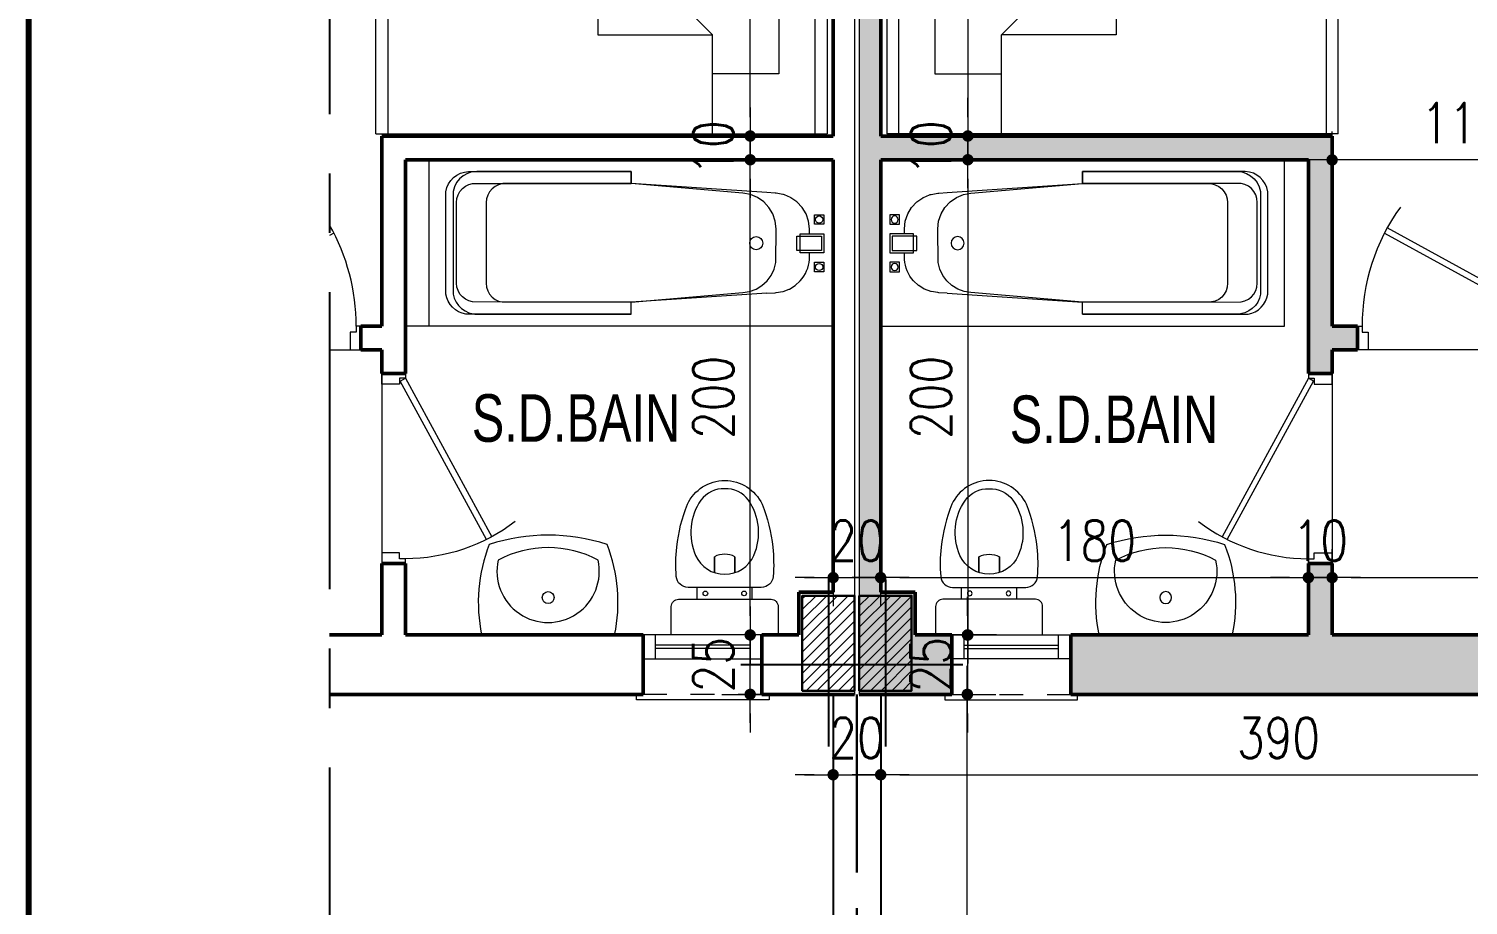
# Model space of a CAD drawing. Header units: millimetres. Extents: x 906 to 2589, y -1235 to -637.
# Drawn here: x 2543.18 to 2549.24, y -1217.5 to -1213.81 of the extents above; entities that cross this region are included whole.
import ezdxf

# ---------------------------------------------------------------- set-up
doc = ezdxf.new("R2010")
doc.units = ezdxf.units.MM
doc.linetypes.add('AXES', pattern=[2, 1.25, -0.25, 0.25, -0.25])
doc.linetypes.add('HIDDEN', pattern=[0.375, 0.25, -0.125])
doc.layers.get('DEFPOINTS').update_dxf_attribs({"color": 255, "lineweight": 13})
for name, color, linetype, lineweight in [('A-signe', 7, 'Continuous', 9), ('APPUITS', 7, 'Continuous', 18), ('AXE LIMITE', 1, 'AXES', 30), ('DIM.', 4, 'Continuous', 25), ('interrompu', 7, 'HIDDEN', 15), ('MENUISERIE', 7, 'Continuous', 13), ('MEUBLE', 35, 'Continuous', 15), ('MUR 0.2', 7, 'Continuous', 20), ('MUR 0.25', 7, 'Continuous', 25), ('MUR 0.5', 7, 'Continuous', 50), ('mur 0.8', 7, 'Continuous', 80), ('POTEAUX ARCH', 7, 'Continuous', 30), ('POTEAUX HACHURE', 7, 'Continuous', 15), ('SANITAIRE', 7, 'Continuous', 15), ('TEXTE', 7, 'Continuous', 20)]:
    doc.layers.add(name, color=color, linetype=linetype, lineweight=lineweight)
doc.layers.add('AXE', color=7, linetype='AXES')
doc.layers.add('TEINTE 6', color=181, linetype='Continuous')
doc.styles.add('atef', font='romans.shx', dxfattribs={"width": 0.8})
doc.styles.add('STYLE4', font='swisscl.ttf')
doc.dimstyles.new('COTEXT', dxfattribs={"dimscale": 0, "dimtxt": 0.17, "dimasz": 0.08, "dimexe": 0.015, "dimexo": 0.015, "dimgap": 0.07, "dimtad": 1, "dimdec": 0, "dimlfac": 100, "dimzin": 0, "dimdsep": 46, "dimtxsty": 'atef', "dimblk": 'SIG2', "dimcen": 0.15, "dimse1": 1, "dimse2": 1, "dimclrd": 256, "dimclre": 6, "dimclrt": 2, "dimadec": 0, "dimazin": 0, "dimtfac": 0.5, "dimtdec": 0, "dimtix": 1, "dimtmove": 2, "dimatfit": 1, "dimldrblk": 'SIG2', "dimfxl": 0.18, "dimtolj": 1, "dimtzin": 0, "dimlwd": 18, "dimarcsym": 0})
pattern_1 = [(45, (1524.19713, -320.848652), (-0.0224506403, 0.0224506403), [])]

# ---------------------------------------------------------------- blocks, each defined once
blk = doc.blocks.new('PORTE 0.90')
at = {"layer": 'MENUISERIE'}
for points in [[(-0.7859, 0.3911), (-0.0325, -0.0217), (-0.02, 0), (-0.7742, 0.4132)], [(-0.9, 0), (-0.88, 0), (-0.88, -0.025), (-0.855, -0.025), (-0.855, -0.1), (-0.9, -0.1)], [(0, 0), (-0.02, 0), (-0.02, -0.025), (-0.045, -0.025), (-0.045, -0.1), (0, -0.1)]]:
    blk.add_lwpolyline(points, dxfattribs=at)
blk.add_arc((-0.02, 0), 0.86, 144.36454, 180, dxfattribs=at)
blk = doc.blocks.new('P - 0.80')
at = {"layer": 'MENUISERIE'}
for points in [[(-0.6991, 0.3412), (-0.0325, -0.0217), (-0.02, 0), (-0.6875, 0.3633)], [(-0.8, 0), (-0.78, 0), (-0.78, -0.025), (-0.755, -0.025), (-0.755, -0.1), (-0.8, -0.1)], [(0, 0), (-0.02, 0), (-0.02, -0.025), (-0.045, -0.025), (-0.045, -0.1), (0, -0.1)]]:
    blk.add_lwpolyline(points, dxfattribs=at)
blk.add_arc((-0.02, 0), 0.76, 142.54543, 180, dxfattribs=at)
blk = doc.blocks.new('SIG2')
at = {"layer": 'A-signe'}
for p, q in [((0, 1.5), (0, 0.5)), ((-1.5, 0), (-0.5, 0)), ((-0.5, 0), (0.5, 0)), ((0, 0.5), (0, -0.5)), ((0.5, 0), (1.5, 0)), ((0, -0.5), (0, -1.5))]:
    blk.add_line(p, q, dxfattribs=at)
at = {"layer": 'A-signe', "const_width": 0.3}
blk.add_lwpolyline([(-0.15, 0, 1), (0.15, 0, 1)], format="xyb", close=True, dxfattribs=at)
blk = doc.blocks.new('*D1071')
at = {"layer": 'DEFPOINTS', "color": 0, "transparency": 16777216}
for p in [(2547.1127, -1210.964), (2546.8931, -1214.264), (2547.1299, -1214.264)]:
    blk.add_point(p, dxfattribs=at)
at = {"layer": 'DIM.', "lineweight": 18, "transparency": 16777216}
blk.add_line((2547.1299, -1211.044), (2547.1299, -1214.184), dxfattribs=at)
at = {"layer": 'DIM.', "lineweight": 18, "transparency": 16777216, "xscale": 0.08, "yscale": 0.08, "zscale": 0.08}
for p, rotation in [((2547.1299, -1210.964), 90), ((2547.1299, -1214.264), 270)]:
    blk.add_blockref('SIG2', p, dxfattribs=dict(at, rotation=rotation))
at = {"layer": 'DIM.', "color": 2, "transparency": 16777216, "insert": (2546.9749, -1212.614), "char_height": 0.17, "attachment_point": 5, "rotation": 90, "style": 'atef'}
blk.add_mtext('\\A1;330', dxfattribs=at)
blk = doc.blocks.new('*D1072')
at = {"layer": 'DEFPOINTS', "color": 0, "transparency": 16777216}
for p in [(2546.8931, -1214.264), (2546.8129, -1214.364), (2547.1297, -1214.364)]:
    blk.add_point(p, dxfattribs=at)
at = {"layer": 'DIM.', "lineweight": 18, "transparency": 16777216}
for p, q in [((2547.1297, -1214.184), (2547.1297, -1214.104)), ((2547.1297, -1214.264), (2547.1297, -1214.364)), ((2547.1297, -1214.444), (2547.1297, -1214.524))]:
    blk.add_line(p, q, dxfattribs=at)
at = {"layer": 'DIM.', "lineweight": 18, "transparency": 16777216, "xscale": 0.08, "yscale": 0.08, "zscale": 0.08}
for p, rotation in [((2547.1297, -1214.264), 270), ((2547.1297, -1214.364), 90)]:
    blk.add_blockref('SIG2', p, dxfattribs=dict(at, rotation=rotation))
at = {"layer": 'DIM.', "color": 2, "transparency": 16777216, "insert": (2546.9747, -1214.314), "char_height": 0.17, "attachment_point": 5, "rotation": 90, "style": 'atef'}
blk.add_mtext('\\A1;10', dxfattribs=at)
blk = doc.blocks.new('*D1187')
at = {"layer": 'DEFPOINTS', "color": 0, "transparency": 16777216}
for p in [(2546.7628, -1214.364), (2547.0093, -1216.364), (2547.1297, -1216.364)]:
    blk.add_point(p, dxfattribs=at)
at = {"layer": 'DIM.', "lineweight": 18, "transparency": 16777216}
blk.add_line((2547.1297, -1214.444), (2547.1297, -1216.284), dxfattribs=at)
at = {"layer": 'DIM.', "lineweight": 18, "transparency": 16777216, "xscale": 0.08, "yscale": 0.08, "zscale": 0.08}
for p, rotation in [((2547.1297, -1214.364), 90), ((2547.1297, -1216.364), 270)]:
    blk.add_blockref('SIG2', p, dxfattribs=dict(at, rotation=rotation))
at = {"layer": 'DIM.', "color": 2, "transparency": 16777216, "insert": (2546.9747, -1215.364), "char_height": 0.17, "attachment_point": 5, "rotation": 90, "style": 'atef'}
blk.add_mtext('\\A1;200', dxfattribs=at)
blk = doc.blocks.new('*D1188')
at = {"layer": 'DEFPOINTS', "color": 0, "transparency": 16777216}
for p in [(2547.0093, -1216.364), (2546.9609, -1216.614), (2547.1279, -1216.614)]:
    blk.add_point(p, dxfattribs=at)
at = {"layer": 'DIM.', "lineweight": 18, "transparency": 16777216}
for p, q in [((2547.1279, -1216.284), (2547.1279, -1216.204)), ((2547.1279, -1216.364), (2547.1279, -1216.614)), ((2547.1279, -1216.694), (2547.1279, -1216.774))]:
    blk.add_line(p, q, dxfattribs=at)
at = {"layer": 'DIM.', "lineweight": 18, "transparency": 16777216, "xscale": 0.08, "yscale": 0.08, "zscale": 0.08}
for p, rotation in [((2547.1279, -1216.364), 270), ((2547.1279, -1216.614), 90)]:
    blk.add_blockref('SIG2', p, dxfattribs=dict(at, rotation=rotation))
at = {"layer": 'DIM.', "color": 2, "transparency": 16777216, "insert": (2546.9729, -1216.489), "char_height": 0.17, "attachment_point": 5, "rotation": 90, "style": 'atef'}
blk.add_mtext('\\A1;25', dxfattribs=at)
blk = doc.blocks.new('L.MAIN 56-46')
at = {"layer": 'SANITAIRE', "linetype": 'Continuous'}
blk.add_line((0, 0), (0, 0.56), dxfattribs=at)
blk.add_circle((-0.1575, 0.28), 0.025, dxfattribs=at)
for centre, radius, start, end in [((-0.1365, -0.1054), 0.6792, 78.40823, 111.10552), ((0.3903, 0.2801), 0.8103, 162.16614, 197.83384), ((0.0788, 0.28), 0.4463, 151.92752, 208.07249), ((-0.2678, 0.28), 0.2153, 257.31963, 102.68038), ((-0.1365, 0.6605), 0.6744, 248.73744, 281.67531)]:
    blk.add_arc(centre, radius, start, end, dxfattribs=at)
blk = doc.blocks.new('BAIGNOIR 0.70-1.70')
at = {"layer": 'SANITAIRE'}
for p, q in [((0.138, 0.2794), (0.1006, 0.85)), ((0.562, 0.2794), (0.6, 0.85))]:
    blk.add_line(p, q, dxfattribs=at)
for points in [[(0, 1.7), (0.7, 1.7), (0.7, 0), (0, 0)], [(0.5998, 1.3897), (0.5949, 1.4081), (0.5877, 1.4226), (0.5778, 1.4353), (0.5656, 1.4458), (0.5514, 1.4536), (0.536, 1.4584), (0.52, 1.46), (0.18, 1.46), (0.164, 1.4584), (0.1486, 1.4536), (0.1344, 1.4458), (0.1222, 1.4353), (0.1123, 1.4226), (0.1051, 1.4081), (0.1014, 1.3925), (0.1006, 0.85), (0.1407, 0.38), (0.1454, 0.3515), (0.1555, 0.3243), (0.1706, 0.2996), (0.1902, 0.2783), (0.2136, 0.2612), (0.2398, 0.2488), (0.2679, 0.2417), (0.4097, 0.24), (0.4416, 0.2437), (0.472, 0.254), (0.4995, 0.2705), (0.523, 0.2924), (0.5413, 0.3188), (0.5536, 0.3485), (0.5593, 0.38), (0.6, 0.85)], [(0.3885, 0.0388), (0.3085, 0.0388), (0.3085, 0.1388), (0.3885, 0.1388)], [(0.3785, 0.0488), (0.3185, 0.0488), (0.3185, 0.1526), (0.3785, 0.1526)], [(0.2685, 0.0388), (0.2285, 0.0388), (0.2285, 0.0788), (0.2685, 0.0788)], [(0.4685, 0.0388), (0.4285, 0.0388), (0.4285, 0.0788), (0.4685, 0.0788)]]:
    blk.add_lwpolyline(points, close=True, dxfattribs=at)
for points in [[(0.0501, 0.85), (0.0501, 1.5465, -0.315661), (0.1344, 1.6296), (0.5656, 1.6296, -0.356924), (0.6506, 1.5346), (0.65, 0.85), (0.6, 0.85)], [(0.1452, 0.2123, 0.002879), (0.1457, 0.2106), (0.1552, 0.1851, 0.002875), (0.1559, 0.1836), (0.1703, 0.1601, 0.001962), (0.171, 0.1592), (0.1902, 0.1383, 0.167547), (0.2806, 0.1), (0.3085, 0.1), (0.3085, 0.1388), (0.3885, 0.1388), (0.3885, 0.1), (0.4097, 0.1), (0.4416, 0.1036), (0.472, 0.1139), (0.4995, 0.1304), (0.523, 0.1524), (0.5405, 0.1776, 0.004777), (0.5419, 0.1802), (0.5523, 0.2053, 0.012058), (0.5543, 0.2123)]]:
    blk.add_lwpolyline(points, format="xyb", dxfattribs=at)
at = {"layer": 'SANITAIRE', "elevation": 0.0009}
blk.add_lwpolyline([(0.1016, 1.5175), (0.1057, 1.5331), (0.1129, 1.5476), (0.1228, 1.5603), (0.135, 1.5708), (0.1491, 1.5786), (0.1645, 1.5834), (0.1806, 1.585), (0.5206, 1.585), (0.5366, 1.5834), (0.552, 1.5786), (0.5661, 1.5708), (0.5784, 1.5603), (0.5883, 1.5476), (0.5955, 1.5331), (0.5996, 1.5175), (0.6, 0.85), (0.65, 0.85), (0.6506, 1.5), (0.6486, 1.5201), (0.6425, 1.5393), (0.6328, 1.5569), (0.6197, 1.5723), (0.6038, 1.5847), (0.5857, 1.5936), (0.5662, 1.5988), (0.1349, 1.5988), (0.1176, 1.5944), (0.1012, 1.587), (0.0865, 1.5768), (0.0738, 1.5641), (0.0636, 1.5494), (0.0562, 1.533), (0.0501, 1.5079), (0.0501, 0.85), (0.1006, 0.85)], close=True, dxfattribs=at)
at = {"layer": 'SANITAIRE'}
for points in [[(0.0501, 0.85), (0.1006, 0.85)], [(0.138, 0.2794), (0.1404, 0.2447)], [(0.1404, 0.2447), (0.1407, 0.24), (0.1452, 0.2123)], [(0.5543, 0.2123), (0.5593, 0.24), (0.5596, 0.2447)], [(0.5596, 0.2447), (0.562, 0.2794)]]:
    blk.add_lwpolyline(points, dxfattribs=at)
for centre, radius in [((0.349, 0.3239), 0.0274), ((0.2485, 0.0588), 0.015), ((0.4485, 0.0588), 0.015)]:
    blk.add_circle(centre, radius, dxfattribs=at)
blk = doc.blocks.new('CUVETTE -2')
at = {"layer": 'SANITAIRE'}
for p, q in [((0.1089, 0.15), (0.1089, 0.2)), ((0.3411, 0.15), (0.3411, 0.2))]:
    blk.add_line(p, q, dxfattribs=at)
at = {"layer": 'SANITAIRE', "flags": 128}
for points in [[(0.068, 0.5503, -0.290899), (0.225, 0.6501)], [(0.225, 0.6154, 0.251168), (0.1249, 0.5678)], [(0.225, 0.6501, -0.290899), (0.382, 0.5503)], [(0.3251, 0.5678, 0.251168), (0.225, 0.6154)], [(0.0232, 0.3699, -0.068521), (0.068, 0.5503)], [(0.1249, 0.5678, 0.259575), (0.1024, 0.335)], [(0.3476, 0.335, 0.259575), (0.3251, 0.5678)], [(0.382, 0.5503, -0.068521), (0.4268, 0.3699)], [(0.0212, 0.2458, -0.05039), (0.0232, 0.3699)], [(0.4268, 0.3699, -0.05039), (0.4288, 0.2458)], [(0.1024, 0.335, 0.300692), (0.225, 0.2557)], [(0.225, 0.2557, 0.300692), (0.3476, 0.335)], [(0.379, 0.2), (0.071, 0.2, -0.39005), (0.0212, 0.2458)], [(0.4288, 0.2458, -0.39005), (0.379, 0.2)], [(0.45, 0), (0, 0), (0, 0.12, -0.414214), (0.03, 0.15)], [(0.03, 0.15), (0.42, 0.15, -0.414214), (0.45, 0.12)]]:
    blk.add_lwpolyline(points, format="xyb", dxfattribs=at)
at = {"layer": 'SANITAIRE'}
for points in [[(0.1819, 0.3292), (0.1819, 0.3292), (0.1819, 0.2625), (0.1819, 0.2625)], [(0.2681, 0.3292), (0.2681, 0.3292), (0.2681, 0.2625), (0.2681, 0.2625)]]:
    blk.add_lwpolyline(points, close=True, dxfattribs=at)
at = {"layer": 'SANITAIRE', "flags": 128}
blk.add_lwpolyline([(0.45, 0.12), (0.45, 0)], dxfattribs=at)
at = {"layer": 'SANITAIRE'}
for centre in [(0.1434, 0.175), (0.3066, 0.175)]:
    blk.add_circle(centre, 0.00977, dxfattribs=at)
blk.add_arc((0.225, 0.246), 0.0937, 62.60785, 117.39215, dxfattribs=at)
blk = doc.blocks.new('*D1109')
at = {"layer": 'DEFPOINTS', "color": 0, "transparency": 16777216}
for p in [(2546.7628, -1215.7528), (2546.5628, -1216.0247), (2546.7628, -1216.1226)]:
    blk.add_point(p, dxfattribs=at)
at = {"layer": 'DIM.', "lineweight": 18, "transparency": 16777216}
for p, q in [((2546.4828, -1216.1226), (2546.4028, -1216.1226)), ((2546.5628, -1216.1226), (2546.7628, -1216.1226)), ((2546.8428, -1216.1226), (2546.9228, -1216.1226))]:
    blk.add_line(p, q, dxfattribs=at)
at = {"layer": 'DIM.', "lineweight": 18, "transparency": 16777216, "xscale": 0.08, "yscale": 0.08, "zscale": 0.08}
blk.add_blockref('SIG2', (2546.5628, -1216.1226), dxfattribs=at)
at = {"layer": 'DIM.', "lineweight": 18, "transparency": 16777216, "xscale": 0.08, "yscale": 0.08, "zscale": 0.08, "rotation": 180}
blk.add_blockref('SIG2', (2546.7628, -1216.1226), dxfattribs=at)
at = {"layer": 'DIM.', "color": 2, "transparency": 16777216, "insert": (2546.6628, -1215.9676), "char_height": 0.17, "attachment_point": 5, "style": 'atef'}
blk.add_mtext('\\A1;20', dxfattribs=at)
blk = doc.blocks.new('*D1214')
at = {"layer": 'DEFPOINTS', "color": 0, "transparency": 16777216}
for p in [(2546.7628, -1215.6034), (2548.5628, -1216.1226), (2548.5628, -1216.364)]:
    blk.add_point(p, dxfattribs=at)
at = {"layer": 'DIM.', "lineweight": 18, "transparency": 16777216}
blk.add_line((2546.8428, -1216.1226), (2548.4828, -1216.1226), dxfattribs=at)
at = {"layer": 'DIM.', "lineweight": 18, "transparency": 16777216, "xscale": 0.08, "yscale": 0.08, "zscale": 0.08, "rotation": 180}
blk.add_blockref('SIG2', (2546.7628, -1216.1226), dxfattribs=at)
at = {"layer": 'DIM.', "lineweight": 18, "transparency": 16777216, "xscale": 0.08, "yscale": 0.08, "zscale": 0.08}
blk.add_blockref('SIG2', (2548.5628, -1216.1226), dxfattribs=at)
at = {"layer": 'DIM.', "color": 2, "transparency": 16777216, "insert": (2547.6628, -1215.9676), "char_height": 0.17, "attachment_point": 5, "style": 'atef'}
blk.add_mtext('\\A1;180', dxfattribs=at)
blk = doc.blocks.new('*D1215')
at = {"layer": 'DEFPOINTS', "color": 0, "transparency": 16777216}
for p in [(2548.6628, -1216.1226), (2548.5628, -1216.364), (2548.6628, -1216.364)]:
    blk.add_point(p, dxfattribs=at)
at = {"layer": 'DIM.', "lineweight": 18, "transparency": 16777216}
for p, q in [((2548.4828, -1216.1226), (2548.4028, -1216.1226)), ((2548.5628, -1216.1226), (2548.6628, -1216.1226)), ((2548.7428, -1216.1226), (2548.8228, -1216.1226))]:
    blk.add_line(p, q, dxfattribs=at)
at = {"layer": 'DIM.', "lineweight": 18, "transparency": 16777216, "xscale": 0.08, "yscale": 0.08, "zscale": 0.08}
blk.add_blockref('SIG2', (2548.5628, -1216.1226), dxfattribs=at)
at = {"layer": 'DIM.', "lineweight": 18, "transparency": 16777216, "xscale": 0.08, "yscale": 0.08, "zscale": 0.08, "rotation": 180}
blk.add_blockref('SIG2', (2548.6628, -1216.1226), dxfattribs=at)
at = {"layer": 'DIM.', "color": 2, "transparency": 16777216, "insert": (2548.6128, -1215.9676), "char_height": 0.17, "attachment_point": 5, "style": 'atef'}
blk.add_mtext('\\A1;10', dxfattribs=at)
blk = doc.blocks.new('*D1216')
at = {"layer": 'DEFPOINTS', "color": 0, "transparency": 16777216}
for p in [(2552.8628, -1216.1226), (2548.6628, -1216.364), (2552.8628, -1216.364)]:
    blk.add_point(p, dxfattribs=at)
at = {"layer": 'DIM.', "lineweight": 18, "transparency": 16777216}
blk.add_line((2548.7428, -1216.1226), (2552.7828, -1216.1226), dxfattribs=at)
at = {"layer": 'DIM.', "lineweight": 18, "transparency": 16777216, "xscale": 0.08, "yscale": 0.08, "zscale": 0.08, "rotation": 180}
blk.add_blockref('SIG2', (2548.6628, -1216.1226), dxfattribs=at)
at = {"layer": 'DIM.', "lineweight": 18, "transparency": 16777216, "xscale": 0.08, "yscale": 0.08, "zscale": 0.08}
blk.add_blockref('SIG2', (2552.8628, -1216.1226), dxfattribs=at)
at = {"layer": 'DIM.', "color": 2, "transparency": 16777216, "insert": (2550.7628, -1215.9676), "char_height": 0.17, "attachment_point": 5, "style": 'atef'}
blk.add_mtext('\\A1;420', dxfattribs=at)
blk = doc.blocks.new('*D1238')
at = {"layer": 'DEFPOINTS', "color": 0, "transparency": 16777216}
for p in [(2545.9158, -1216.364), (2546.2137, -1216.364), (2545.9158, -1216.614)]:
    blk.add_point(p, dxfattribs=at)
at = {"layer": 'DIM.', "lineweight": 18, "transparency": 16777216}
for p, q in [((2546.2137, -1216.284), (2546.2137, -1216.204)), ((2546.2137, -1216.614), (2546.2137, -1216.364)), ((2546.2137, -1216.694), (2546.2137, -1216.774))]:
    blk.add_line(p, q, dxfattribs=at)
at = {"layer": 'DIM.', "lineweight": 18, "transparency": 16777216, "xscale": 0.08, "yscale": 0.08, "zscale": 0.08}
for p, rotation in [((2546.2137, -1216.364), 270), ((2546.2137, -1216.614), 90)]:
    blk.add_blockref('SIG2', p, dxfattribs=dict(at, rotation=rotation))
at = {"layer": 'DIM.', "color": 2, "transparency": 16777216, "insert": (2546.0587, -1216.489), "char_height": 0.17, "attachment_point": 5, "rotation": 90, "style": 'atef'}
blk.add_mtext('\\A1;25', dxfattribs=at)
blk = doc.blocks.new('*D1239')
at = {"layer": 'DEFPOINTS', "color": 0, "transparency": 16777216}
for p in [(2546.2137, -1214.364), (2546.5628, -1214.364), (2545.9158, -1216.364)]:
    blk.add_point(p, dxfattribs=at)
at = {"layer": 'DIM.', "lineweight": 18, "transparency": 16777216}
blk.add_line((2546.2137, -1216.284), (2546.2137, -1214.444), dxfattribs=at)
at = {"layer": 'DIM.', "lineweight": 18, "transparency": 16777216, "xscale": 0.08, "yscale": 0.08, "zscale": 0.08}
for p, rotation in [((2546.2137, -1214.364), 90), ((2546.2137, -1216.364), 270)]:
    blk.add_blockref('SIG2', p, dxfattribs=dict(at, rotation=rotation))
at = {"layer": 'DIM.', "color": 2, "transparency": 16777216, "insert": (2546.0587, -1215.364), "char_height": 0.17, "attachment_point": 5, "rotation": 90, "style": 'atef'}
blk.add_mtext('\\A1;200', dxfattribs=at)
blk = doc.blocks.new('*D1240')
at = {"layer": 'DEFPOINTS', "color": 0, "transparency": 16777216}
for p in [(2546.2137, -1214.264), (2546.5628, -1214.264), (2546.5628, -1214.364)]:
    blk.add_point(p, dxfattribs=at)
at = {"layer": 'DIM.', "lineweight": 18, "transparency": 16777216}
for p, q in [((2546.2137, -1214.184), (2546.2137, -1214.104)), ((2546.2137, -1214.364), (2546.2137, -1214.264)), ((2546.2137, -1214.444), (2546.2137, -1214.524))]:
    blk.add_line(p, q, dxfattribs=at)
at = {"layer": 'DIM.', "lineweight": 18, "transparency": 16777216, "xscale": 0.08, "yscale": 0.08, "zscale": 0.08}
for p, rotation in [((2546.2137, -1214.264), 270), ((2546.2137, -1214.364), 90)]:
    blk.add_blockref('SIG2', p, dxfattribs=dict(at, rotation=rotation))
at = {"layer": 'DIM.', "color": 2, "transparency": 16777216, "insert": (2546.0587, -1214.314), "char_height": 0.17, "attachment_point": 5, "rotation": 90, "style": 'atef'}
blk.add_mtext('\\A1;10', dxfattribs=at)
blk = doc.blocks.new('*D1241')
at = {"layer": 'DEFPOINTS', "color": 0, "transparency": 16777216}
for p in [(2546.0928, -1210.964), (2546.2137, -1210.964), (2546.5628, -1214.264)]:
    blk.add_point(p, dxfattribs=at)
at = {"layer": 'DIM.', "lineweight": 18, "transparency": 16777216}
blk.add_line((2546.2137, -1214.184), (2546.2137, -1211.044), dxfattribs=at)
at = {"layer": 'DIM.', "lineweight": 18, "transparency": 16777216, "xscale": 0.08, "yscale": 0.08, "zscale": 0.08}
for p, rotation in [((2546.2137, -1210.964), 90), ((2546.2137, -1214.264), 270)]:
    blk.add_blockref('SIG2', p, dxfattribs=dict(at, rotation=rotation))
at = {"layer": 'DIM.', "color": 2, "transparency": 16777216, "insert": (2546.0587, -1212.614), "char_height": 0.17, "attachment_point": 5, "rotation": 90, "style": 'atef'}
blk.add_mtext('\\A1;330', dxfattribs=at)
blk = doc.blocks.new('*D1158')
at = {"layer": 'DEFPOINTS', "color": 0, "transparency": 16777216}
for p in [(2546.5628, -1216.6141), (2546.7628, -1216.6141), (2546.7628, -1216.9524)]:
    blk.add_point(p, dxfattribs=at)
at = {"layer": 'DIM.', "lineweight": 18, "transparency": 16777216}
for p, q in [((2546.4828, -1216.9524), (2546.4028, -1216.9524)), ((2546.5628, -1216.9524), (2546.7628, -1216.9524)), ((2546.8428, -1216.9524), (2546.9228, -1216.9524))]:
    blk.add_line(p, q, dxfattribs=at)
at = {"layer": 'DIM.', "lineweight": 18, "transparency": 16777216, "xscale": 0.08, "yscale": 0.08, "zscale": 0.08}
blk.add_blockref('SIG2', (2546.5628, -1216.9524), dxfattribs=at)
at = {"layer": 'DIM.', "lineweight": 18, "transparency": 16777216, "xscale": 0.08, "yscale": 0.08, "zscale": 0.08, "rotation": 180}
blk.add_blockref('SIG2', (2546.7628, -1216.9524), dxfattribs=at)
at = {"layer": 'DIM.', "color": 2, "transparency": 16777216, "insert": (2546.6628, -1216.7974), "char_height": 0.17, "attachment_point": 5, "style": 'atef'}
blk.add_mtext('\\A1;20', dxfattribs=at)
blk = doc.blocks.new('*D1159')
at = {"layer": 'DEFPOINTS', "color": 0, "transparency": 16777216}
for p in [(2546.7628, -1216.614), (2550.6628, -1216.7772), (2550.6628, -1216.9524)]:
    blk.add_point(p, dxfattribs=at)
at = {"layer": 'DIM.', "lineweight": 18, "transparency": 16777216}
blk.add_line((2546.8428, -1216.9524), (2550.5828, -1216.9524), dxfattribs=at)
at = {"layer": 'DIM.', "lineweight": 18, "transparency": 16777216, "xscale": 0.08, "yscale": 0.08, "zscale": 0.08, "rotation": 180}
blk.add_blockref('SIG2', (2546.7628, -1216.9524), dxfattribs=at)
at = {"layer": 'DIM.', "lineweight": 18, "transparency": 16777216, "xscale": 0.08, "yscale": 0.08, "zscale": 0.08}
blk.add_blockref('SIG2', (2550.6628, -1216.9524), dxfattribs=at)
at = {"layer": 'DIM.', "color": 2, "transparency": 16777216, "insert": (2548.4375, -1216.7974), "char_height": 0.17, "attachment_point": 5, "style": 'atef'}
blk.add_mtext('\\A1;390', dxfattribs=at)
blk = doc.blocks.new('*D1328')
at = {"layer": 'DEFPOINTS', "color": 0, "transparency": 16777216}
for p in [(2549.7628, -1214.1678), (2548.6628, -1214.264), (2548.6628, -1214.3646)]:
    blk.add_point(p, dxfattribs=at)
at = {"layer": 'DIM.', "lineweight": 18, "transparency": 16777216}
blk.add_line((2549.6828, -1214.3646), (2548.7428, -1214.3646), dxfattribs=at)
at = {"layer": 'DIM.', "lineweight": 18, "transparency": 16777216, "xscale": 0.08, "yscale": 0.08, "zscale": 0.08, "rotation": 180}
blk.add_blockref('SIG2', (2548.6628, -1214.3646), dxfattribs=at)
at = {"layer": 'DIM.', "lineweight": 18, "transparency": 16777216, "xscale": 0.08, "yscale": 0.08, "zscale": 0.08}
blk.add_blockref('SIG2', (2549.7628, -1214.3646), dxfattribs=at)
at = {"layer": 'DIM.', "color": 2, "transparency": 16777216, "insert": (2549.2128, -1214.2096), "char_height": 0.17, "attachment_point": 5, "style": 'atef'}
blk.add_mtext('\\A1;110', dxfattribs=at)
blk = doc.blocks.new('A$C4AA77CC6')
at = {"linetype": 'ByBlock'}
for p, q in [((1.1226, 2.0646), (0, 0.5318)), ((1.8487, 1.5329), (1.1226, 2.0646)), ((1.0926, 2.0237), (1.8187, 1.4919)), ((1.8487, 1.5329), (0.7261, 0)), ((0.5703, 1.3105), (0.9596, 1.0253)), ((0.6745, 0.636), (0.5703, 1.3105)), ((0.9596, 1.0253), (0.6745, 0.636)), ((0.3964, 0.9656), (0.1713, 0.6582)), ((0.6526, 0.778), (0.3964, 0.9656)), ((0.1713, 0.6582), (0.6426, 0.313)), ((1.0112, 0.3894), (0.6745, 0.636)), ((0.7561, 0.041), (0.03, 0.5727)), ((0, 0.5318), (0.7261, 0)), ((0.6426, 0.313), (0.8077, 0.5384))]:
    blk.add_line(p, q, dxfattribs=at)
blk = doc.blocks.new('*D1181')
at = {"layer": 'DEFPOINTS', "color": 0, "transparency": 16777216}
for p in [(2546.8678, -1216.614), (2547.1273, -1216.614), (2546.7628, -1220.514)]:
    blk.add_point(p, dxfattribs=at)
at = {"layer": 'DIM.', "lineweight": 18, "transparency": 16777216}
blk.add_line((2547.1273, -1220.434), (2547.1273, -1216.694), dxfattribs=at)
at = {"layer": 'DIM.', "lineweight": 18, "transparency": 16777216, "xscale": 0.08, "yscale": 0.08, "zscale": 0.08}
for p, rotation in [((2547.1273, -1216.614), 90), ((2547.1273, -1220.514), 270)]:
    blk.add_blockref('SIG2', p, dxfattribs=dict(at, rotation=rotation))
at = {"layer": 'DIM.', "color": 2, "transparency": 16777216, "insert": (2546.9723, -1218.564), "char_height": 0.17, "attachment_point": 5, "rotation": 90, "style": 'atef'}
blk.add_mtext('\\A1;390', dxfattribs=at)

msp = doc.modelspace()

# ---------------------------------------------------------------- hatches: boundary and pattern name
at = {"layer": 'POTEAUX HACHURE'}
h = msp.add_hatch(dxfattribs=at)
h.set_pattern_fill('ANSI31', color=256, scale=0.01)
h.set_pattern_definition(pattern_1)
h.paths.add_polyline_path([(2546.6528, -1216.599), (2546.4328, -1216.599), (2546.4328, -1216.199), (2546.6528, -1216.199)])
h = msp.add_hatch(dxfattribs=at)
h.set_pattern_fill('ANSI31', color=256, scale=0.01)
h.set_pattern_definition(pattern_1)
h.paths.add_polyline_path([(2546.6728, -1216.599), (2546.8928, -1216.599), (2546.8928, -1216.199), (2546.6728, -1216.199)])
at = {"layer": 'TEINTE 6'}
h = msp.add_hatch(color=256, dxfattribs=at)
h.dxf.hatch_style = 1
h.paths.add_polyline_path([(2547.5628, -1210.634), (2547.3128, -1210.634), (2547.3128, -1210.714), (2546.6728, -1210.714), (2546.6728, -1216.614), (2547.0628, -1216.614), (2547.0628, -1216.364), (2546.9078, -1216.364), (2546.9078, -1216.184), (2546.7628, -1216.184), (2546.7628, -1214.364), (2548.5628, -1214.364), (2548.5628, -1215.2631), (2548.6628, -1215.2631), (2548.6628, -1215.164), (2548.7689, -1215.164), (2548.7689, -1215.064), (2548.6628, -1215.064), (2548.6628, -1214.264), (2546.7628, -1214.264), (2546.7628, -1210.964), (2547.5628, -1210.964)])
h = msp.add_hatch(color=256, dxfattribs=at)
h.dxf.hatch_style = 1
h.paths.add_polyline_path([(2550.9128, -1216.464), (2551.8233, -1216.464), (2551.8233, -1216.364), (2548.6628, -1216.364), (2548.6628, -1216.0631), (2548.5628, -1216.0631), (2548.5628, -1216.364), (2547.5628, -1216.364), (2547.5628, -1216.614), (2550.6628, -1216.614), (2550.6628, -1217.114), (2550.5828, -1217.114), (2550.5828, -1217.364), (2550.9128, -1217.364)])

# ---------------------------------------------------------------- linework, layer by layer
at = {"layer": 'APPUITS'}
for points in [[(2546.2928, -1216.614), (2546.2928, -1216.637), (2545.735, -1216.637), (2545.735, -1216.614)], [(2547.0328, -1216.614), (2547.0328, -1216.637), (2547.5907, -1216.637), (2547.5907, -1216.614)]]:
    msp.add_lwpolyline(points, dxfattribs=at)
at = {"layer": 'AXE'}
for p, q in [((2546.5428, -1216.1309), (2546.5428, -1216.8339)), ((2546.7828, -1216.1309), (2546.7828, -1216.8339)), ((2546.1749, -1216.489), (2546.8682, -1216.489)), ((2546.4149, -1216.489), (2547.1082, -1216.489))]:
    msp.add_line(p, q, dxfattribs=at)
msp.add_lwpolyline([(2544.4434, -1200.9216), (2544.4434, -1232.1906)], dxfattribs=at)
at = {"layer": 'AXE LIMITE', "ltscale": 0.6}
msp.add_line((2546.6626, -1216.614), (2546.6626, -1224.6148), dxfattribs=at)
at = {"layer": 'interrompu', "ltscale": 0.2}
for p, q in [((2546.2628, -1216.614), (2545.7628, -1216.614)), ((2547.0628, -1216.614), (2547.5628, -1216.614))]:
    msp.add_line(p, q, dxfattribs=at)
at = {"layer": 'MENUISERIE'}
for p, q in [((2544.4434, -1215.164), (2544.5756, -1215.164)), ((2549.6689, -1215.164), (2548.7689, -1215.164)), ((2544.6628, -1215.2631), (2544.6628, -1216.0631)), ((2548.6628, -1215.2631), (2548.6628, -1216.0631))]:
    msp.add_line(p, q, dxfattribs=at)
at = {"layer": 'MENUISERIE', "color": 2, "linetype": 'Continuous'}
for p, q in [((2546.2628, -1216.364), (2545.7628, -1216.364)), ((2545.8149, -1216.464), (2545.8149, -1216.364)), ((2546.2128, -1216.364), (2546.2128, -1216.464)), ((2547.0628, -1216.364), (2547.5628, -1216.364)), ((2547.1128, -1216.364), (2547.1128, -1216.464)), ((2547.5107, -1216.464), (2547.5107, -1216.364)), ((2546.2128, -1216.4065), (2545.815, -1216.4065)), ((2546.2128, -1216.4215), (2545.815, -1216.4215)), ((2547.1128, -1216.4065), (2547.5106, -1216.4065)), ((2547.1128, -1216.4215), (2547.5106, -1216.4215)), ((2545.7654, -1216.464), (2546.2628, -1216.464)), ((2547.5602, -1216.464), (2547.0628, -1216.464))]:
    msp.add_line(p, q, dxfattribs=at)
at = {"layer": 'MENUISERIE'}
for points in [[(2544.4434, -1214.6543), (2544.4498, -1214.6508)], [(2544.4615, -1214.6729), (2544.4434, -1214.6828)], [(2544.5756, -1215.064), (2544.5556, -1215.064), (2544.5556, -1215.089), (2544.5306, -1215.089), (2544.5306, -1215.164), (2544.5756, -1215.164)]]:
    msp.add_lwpolyline(points, dxfattribs=at)
msp.add_arc((2543.6956, -1215.064), 0.86, 0, 29.60224, dxfattribs=at)
at = {"layer": 'MUR 0.2'}
for p, q in [((2546.6528, -1210.714), (2546.6528, -1216.614)), ((2546.6728, -1210.714), (2546.6728, -1216.614))]:
    msp.add_line(p, q, dxfattribs=at)
at = {"layer": 'MUR 0.25', "linetype": 'Continuous'}
for p, q in [((2546.5628, -1216.614), (2546.5628, -1220.514)), ((2546.7628, -1216.614), (2546.7628, -1220.514))]:
    msp.add_line(p, q, dxfattribs=at)
at = {"layer": 'MUR 0.5'}
for p, q in [((2546.5628, -1210.964), (2546.5628, -1214.264)), ((2546.7628, -1210.964), (2546.7628, -1214.264)), ((2544.6628, -1214.264), (2544.6628, -1215.064)), ((2544.6628, -1214.264), (2546.5628, -1214.264)), ((2546.7628, -1214.264), (2548.6628, -1214.264)), ((2548.6628, -1214.264), (2548.6628, -1215.064)), ((2544.7628, -1214.364), (2544.7628, -1215.2631)), ((2544.7628, -1214.364), (2546.5628, -1214.364)), ((2546.5628, -1214.364), (2546.5628, -1216.184)), ((2546.7628, -1214.364), (2546.7628, -1216.184)), ((2546.7628, -1214.364), (2548.5628, -1214.364)), ((2548.5628, -1214.364), (2548.5628, -1215.2631)), ((2544.6628, -1215.064), (2544.5756, -1215.064)), ((2544.5756, -1215.064), (2544.5756, -1215.164)), ((2548.6628, -1215.064), (2548.7689, -1215.064)), ((2548.7689, -1215.064), (2548.7689, -1215.164)), ((2544.6628, -1215.164), (2544.5756, -1215.164)), ((2544.6628, -1215.164), (2544.6628, -1215.2631)), ((2548.6628, -1215.164), (2548.6628, -1215.2631)), ((2548.6628, -1215.164), (2548.7689, -1215.164)), ((2544.7628, -1215.2631), (2544.6628, -1215.2631)), ((2548.5628, -1215.2631), (2548.6628, -1215.2631)), ((2544.6628, -1216.0631), (2544.6628, -1216.364)), ((2544.7628, -1216.0631), (2544.6628, -1216.0631)), ((2544.7628, -1216.0631), (2544.7628, -1216.364)), ((2548.5628, -1216.0631), (2548.5628, -1216.364)), ((2548.5628, -1216.0631), (2548.6628, -1216.0631)), ((2548.6628, -1216.0631), (2548.6628, -1216.364)), ((2546.4178, -1216.364), (2546.4178, -1216.184)), ((2546.4178, -1216.184), (2546.5628, -1216.184)), ((2546.9078, -1216.184), (2546.7628, -1216.184)), ((2546.9078, -1216.364), (2546.9078, -1216.184)), ((2544.4434, -1216.364), (2544.6628, -1216.364)), ((2544.7628, -1216.364), (2545.7628, -1216.364)), ((2545.7628, -1216.364), (2545.7628, -1216.614)), ((2546.2628, -1216.364), (2546.4178, -1216.364)), ((2546.2628, -1216.364), (2546.2628, -1216.614)), ((2546.9078, -1216.364), (2547.0628, -1216.364)), ((2547.0628, -1216.364), (2547.0628, -1216.614)), ((2547.5628, -1216.364), (2547.5628, -1216.614)), ((2547.5628, -1216.364), (2548.5628, -1216.364)), ((2548.6628, -1216.364), (2551.8233, -1216.364)), ((2544.4434, -1216.614), (2545.7628, -1216.614)), ((2546.2628, -1216.614), (2546.6528, -1216.614)), ((2546.6728, -1216.614), (2547.0628, -1216.614)), ((2547.5628, -1216.614), (2550.6628, -1216.614))]:
    msp.add_line(p, q, dxfattribs=at)
at = {"layer": 'mur 0.8'}
msp.add_lwpolyline([(2543.1775, -1200.9216), (2587.1775, -1200.9216), (2587.1775, -1234.882), (2543.1775, -1234.882)], close=True, dxfattribs=at)
at = {"layer": 'POTEAUX ARCH'}
for points in [[(2546.6528, -1216.599), (2546.4328, -1216.599), (2546.4328, -1216.199), (2546.6528, -1216.199)], [(2546.6728, -1216.599), (2546.8928, -1216.599), (2546.8928, -1216.199), (2546.6728, -1216.199)]]:
    msp.add_lwpolyline(points, close=True, dxfattribs=at)
at = {"layer": 'SANITAIRE'}
msp.add_line((2544.8628, -1215.064), (2544.7628, -1215.064), dxfattribs=at)

# ---------------------------------------------------------------- block references
at = {"layer": 'MENUISERIE'}
msp.add_blockref('PORTE 0.90', (2549.6689, -1215.064), dxfattribs=at)
at = {"layer": 'MENUISERIE', "xscale": -1, "rotation": 270}
msp.add_blockref('P - 0.80', (2544.7628, -1215.2631), dxfattribs=at)
at = {"layer": 'MENUISERIE', "rotation": 90.00000000000001}
msp.add_blockref('P - 0.80', (2548.5628, -1215.2631), dxfattribs=at)
at = {"layer": 'MEUBLE', "xscale": -1, "rotation": 53.78263175516337}
msp.add_blockref('A$C4AA77CC6', (2546.9665, -1213.6694), dxfattribs=at)
at = {"layer": 'MEUBLE', "rotation": 306.2173682448366}
msp.add_blockref('A$C4AA77CC6', (2546.3591, -1213.6694), dxfattribs=at)
at = {"layer": 'SANITAIRE'}
for name, p, rotation in [('BAIGNOIR 0.70-1.70', (2546.5628, -1215.064), 90), ('L.MAIN 56-46', (2545.0833, -1216.364), 270)]:
    msp.add_blockref(name, p, dxfattribs=dict(at, rotation=rotation))
at = {"layer": 'SANITAIRE', "xscale": -1}
for name, p, rotation in [('BAIGNOIR 0.70-1.70', (2546.7628, -1215.064), 270), ('L.MAIN 56-46', (2548.2423, -1216.364), 90)]:
    msp.add_blockref(name, p, dxfattribs=dict(at, rotation=rotation))
at = {"layer": 'SANITAIRE'}
msp.add_blockref('CUVETTE -2', (2545.8815, -1216.364), dxfattribs=at)
at = {"layer": 'SANITAIRE', "xscale": -1}
msp.add_blockref('CUVETTE -2', (2547.4442, -1216.364), dxfattribs=at)

# ---------------------------------------------------------------- texts
at = {"layer": 'TEXTE', "char_height": 0.2, "width": 0.808023, "attachment_point": 1, "style": 'STYLE4'}
for insert in [(2545.0419, -1215.3508), (2547.3061, -1215.3562)]:
    msp.add_mtext('S.D.BAIN', dxfattribs=dict(at, insert=insert))

# ---------------------------------------------------------------- dimensions: what is measured, and where the dimension line sits
at = {"layer": 'DIM.'}
for base, p1, p2, picture, middle in [((2546.2137, -1210.964), (2546.5628, -1214.264), (2546.0928, -1210.964), '*D1241', (2546.0587, -1212.614)), ((2547.1299, -1214.264), (2547.1127, -1210.964), (2546.8931, -1214.264), '*D1071', (2546.9749, -1212.614)), ((2546.2137, -1214.264), (2546.5628, -1214.364), (2546.5628, -1214.264), '*D1240', (2546.0587, -1214.314)), ((2547.1297, -1214.364), (2546.8931, -1214.264), (2546.8129, -1214.364), '*D1072', (2546.9747, -1214.314)), ((2546.2137, -1214.364), (2545.9158, -1216.364), (2546.5628, -1214.364), '*D1239', (2546.0587, -1215.364)), ((2547.1297, -1216.364), (2546.7628, -1214.364), (2547.0093, -1216.364), '*D1187', (2546.9747, -1215.364)), ((2546.2137, -1216.364), (2545.9158, -1216.614), (2545.9158, -1216.364), '*D1238', (2546.0587, -1216.489)), ((2547.1279, -1216.614), (2547.0093, -1216.364), (2546.9609, -1216.614), '*D1188', (2546.9729, -1216.489)), ((2547.1273, -1216.614), (2546.7628, -1220.514), (2546.8678, -1216.614), '*D1181', (2546.9723, -1218.564))]:
    dim = msp.add_linear_dim(base=base, p1=p1, p2=p2, angle=90, dimstyle='COTEXT', override={"dimscale": 1}, dxfattribs=at)
    dim.commit()
    dim.dimension.update_dxf_attribs({"geometry": picture, "text_midpoint": middle})
for base, p1, p2, picture, middle in [((2548.6628, -1214.3646), (2549.7628, -1214.1678), (2548.6628, -1214.264), '*D1328', (2549.2128, -1214.2096)), ((2548.5628, -1216.1226), (2546.7628, -1215.6034), (2548.5628, -1216.364), '*D1214', (2547.6628, -1215.9676)), ((2546.7628, -1216.1226), (2546.5628, -1216.0247), (2546.7628, -1215.7528), '*D1109', (2546.6628, -1215.9676)), ((2548.6628, -1216.1226), (2548.5628, -1216.364), (2548.6628, -1216.364), '*D1215', (2548.6128, -1215.9676)), ((2552.8628, -1216.1226), (2548.6628, -1216.364), (2552.8628, -1216.364), '*D1216', (2550.7628, -1215.9676)), ((2546.7628, -1216.9524), (2546.5628, -1216.6141), (2546.7628, -1216.6141), '*D1158', (2546.6628, -1216.7974))]:
    dim = msp.add_linear_dim(base=base, p1=p1, p2=p2, dimstyle='COTEXT', override={"dimscale": 1}, dxfattribs=at)
    dim.commit()
    dim.dimension.update_dxf_attribs({"geometry": picture, "text_midpoint": middle})
dim = msp.add_linear_dim(base=(2550.6628, -1216.9524), p1=(2546.7628, -1216.614), p2=(2550.6628, -1216.7772), dimstyle='COTEXT', override={"dimscale": 1}, dxfattribs=at)
dim.commit()
dim.dimension.update_dxf_attribs({"geometry": '*D1159', "text_midpoint": (2548.4375, -1216.7974), "dimtype": 160})

doc.saveas('drawing.dxf')
